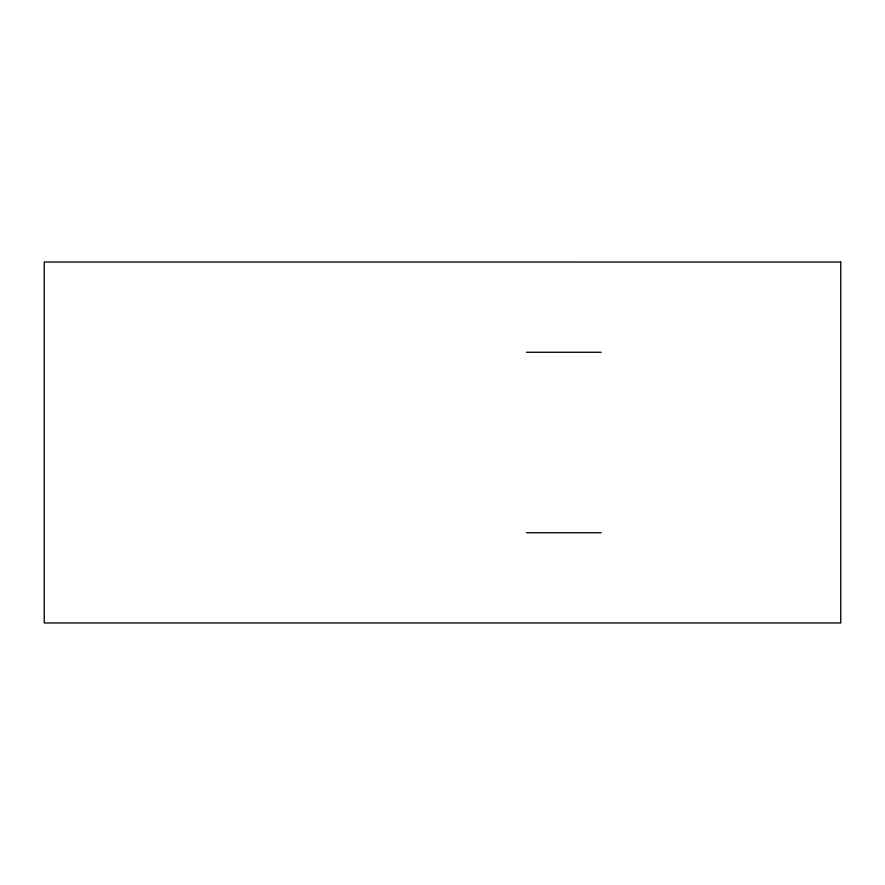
<?xml version="1.0" encoding="UTF-8"?>
<svg xmlns="http://www.w3.org/2000/svg" width="885" height="885" viewBox="0 0 885 885"><rect width="100%" height="100%" fill="white"/><g stroke="black" fill="none" stroke-linecap="round" stroke-linejoin="round"><path stroke-width="1.33" d="M526.509 352.274L601.181 352.274M526.509 532.726L601.181 532.726M840.75 262.048L44.25 262.037L44.25 622.952L840.75 622.963L840.75 262.048"/></g></svg>
